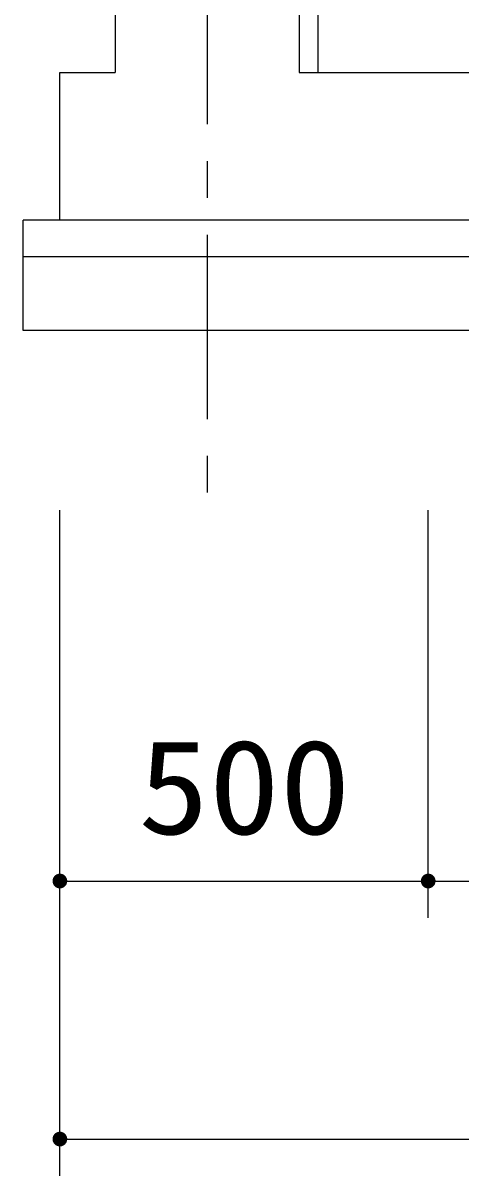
# Model space of a CAD drawing. Units: millimetres, scale not verified. Extents: x -14850 to 14850, y -10500 to 10500.
# Drawn here: x -1000 to -406, y -7269 to -5705 of the extents above; entities that cross this region are included whole.
import ezdxf
from ezdxf.enums import TextEntityAlignment as Align

# ---------------------------------------------------------------- set-up
doc = ezdxf.new("R2010")
doc.units = ezdxf.units.MM
doc.header["$LTSCALE"] = 50
doc.linetypes.add('CHAIN1', pattern=[8, 5, -1, 1, -1])
for name, color, linetype, lineweight in [('0-0_製作', 5, 'Continuous', 25), ('0-1_躯体', 3, 'Continuous', 25), ('0-2_機器', 3, 'Continuous', 25)]:
    doc.layers.add(name, color=color, linetype=linetype, lineweight=lineweight)
doc.styles.add('ＭＳ ゴシック', font='')
doc.styles.get('ＭＳ ゴシック').set_extended_font_data('MS Gothic')

msp = doc.modelspace()

# ---------------------------------------------------------------- linework, layer by layer
at = {"layer": '0-0_製作', "color": 2}
for p, q in [((-950.13, -7268.95), (-950.13, -6366.13)), ((-450.13, -6918.95), (-450.13, -6366.13)), ((-950.13, -6868.95), (-450.13, -6868.95)), ((-450.13, -6868.95), (1749.87, -6868.95)), ((-950.13, -7218.95), (2249.87, -7218.95))]:
    msp.add_line(p, q, dxfattribs=at)
at = {"layer": '0-0_製作'}
for points in [[(-959.95, -6867.07), (-950.13, -6858.95), (-950.13, -6868.95)], [(-959.64, -6865.86), (-950.13, -6858.95), (-959.95, -6867.07)], [(-959.18, -6864.69), (-950.13, -6858.95), (-959.64, -6865.86)], [(-958.57, -6863.59), (-950.13, -6858.95), (-959.18, -6864.69)], [(-957.84, -6862.57), (-950.13, -6858.95), (-958.57, -6863.59)], [(-956.98, -6861.66), (-950.13, -6858.95), (-957.84, -6862.57)], [(-956.01, -6860.86), (-950.13, -6858.95), (-956.98, -6861.66)], [(-954.95, -6860.18), (-950.13, -6858.95), (-956.01, -6860.86)], [(-953.81, -6859.65), (-950.13, -6858.95), (-954.95, -6860.18)], [(-952.62, -6859.26), (-950.13, -6858.95), (-953.81, -6859.65)], [(-951.38, -6859.03), (-950.13, -6858.95), (-952.62, -6859.26)], [(-950.13, -6858.95), (-940.13, -6868.95), (-950.13, -6868.95)], [(-950.13, -6858.95), (-940.21, -6867.69), (-940.13, -6868.95)], [(-950.13, -6858.95), (-940.44, -6866.46), (-940.21, -6867.69)], [(-950.13, -6858.95), (-940.83, -6865.27), (-940.44, -6866.46)], [(-950.13, -6858.95), (-941.37, -6864.13), (-940.83, -6865.27)], [(-950.13, -6858.95), (-942.04, -6863.07), (-941.37, -6864.13)], [(-950.13, -6858.95), (-942.84, -6862.1), (-942.04, -6863.07)], [(-950.13, -6858.95), (-943.76, -6861.24), (-942.84, -6862.1)], [(-950.13, -6858.95), (-944.77, -6860.5), (-943.76, -6861.24)], [(-950.13, -6858.95), (-945.87, -6859.9), (-944.77, -6860.5)], [(-950.13, -6858.95), (-947.04, -6859.44), (-945.87, -6859.9)], [(-950.13, -6858.95), (-948.26, -6859.13), (-947.04, -6859.44)], [(-949.5, -6858.97), (-948.26, -6859.13), (-950.13, -6858.95)], [(-459.95, -6867.07), (-450.13, -6858.95), (-450.13, -6868.95)], [(-459.64, -6865.86), (-450.13, -6858.95), (-459.95, -6867.07)], [(-459.18, -6864.69), (-450.13, -6858.95), (-459.64, -6865.86)], [(-458.57, -6863.59), (-450.13, -6858.95), (-459.18, -6864.69)], [(-457.83, -6862.57), (-450.13, -6858.95), (-458.57, -6863.59)], [(-456.97, -6861.66), (-450.13, -6858.95), (-457.83, -6862.57)], [(-456.01, -6860.86), (-450.13, -6858.95), (-456.97, -6861.66)], [(-454.95, -6860.18), (-450.13, -6858.95), (-456.01, -6860.86)], [(-453.81, -6859.65), (-450.13, -6858.95), (-454.95, -6860.18)], [(-452.62, -6859.26), (-450.13, -6858.95), (-453.81, -6859.65)], [(-451.38, -6859.03), (-450.13, -6858.95), (-452.62, -6859.26)], [(-450.13, -6858.95), (-440.13, -6868.95), (-450.13, -6868.95)], [(-450.13, -6858.95), (-440.21, -6867.69), (-440.13, -6868.95)], [(-450.13, -6858.95), (-440.44, -6866.46), (-440.21, -6867.69)], [(-450.13, -6858.95), (-440.83, -6865.27), (-440.44, -6866.46)], [(-450.13, -6858.95), (-441.37, -6864.13), (-440.83, -6865.27)], [(-450.13, -6858.95), (-442.04, -6863.07), (-441.37, -6864.13)], [(-450.13, -6858.95), (-442.84, -6862.1), (-442.04, -6863.07)], [(-450.13, -6858.95), (-443.76, -6861.24), (-442.84, -6862.1)], [(-450.13, -6858.95), (-444.77, -6860.5), (-443.76, -6861.24)], [(-450.13, -6858.95), (-445.87, -6859.9), (-444.77, -6860.5)], [(-450.13, -6858.95), (-447.04, -6859.44), (-445.87, -6859.9)], [(-450.13, -6858.95), (-448.26, -6859.13), (-447.04, -6859.44)], [(-450.13, -6858.95), (-449.5, -6858.97), (-448.26, -6859.13)], [(-960.11, -6868.32), (-950.13, -6868.95), (-960.13, -6868.95)], [(-960.13, -6868.95), (-950.13, -6868.95), (-960.05, -6870.2)], [(-959.95, -6867.07), (-950.13, -6868.95), (-960.11, -6868.32)], [(-960.05, -6870.2), (-950.13, -6868.95), (-959.82, -6871.43)], [(-959.82, -6871.43), (-950.13, -6868.95), (-959.43, -6872.63)], [(-959.43, -6872.63), (-950.13, -6868.95), (-958.89, -6873.77)], [(-958.89, -6873.77), (-950.13, -6868.95), (-958.22, -6874.83)], [(-958.22, -6874.83), (-950.13, -6868.95), (-957.42, -6875.79)], [(-957.42, -6875.79), (-950.13, -6868.95), (-956.5, -6876.65)], [(-956.5, -6876.65), (-950.13, -6868.95), (-955.49, -6877.39)], [(-955.49, -6877.39), (-950.13, -6868.95), (-954.39, -6878)], [(-954.39, -6878), (-950.13, -6868.95), (-953.22, -6878.46)], [(-953.22, -6878.46), (-950.13, -6868.95), (-950.13, -6878.95)], [(-953.22, -6878.46), (-950.76, -6878.93), (-952, -6878.77)], [(-953.22, -6878.46), (-950.13, -6878.95), (-950.76, -6878.93)], [(-950.13, -6868.95), (-948.88, -6878.87), (-950.13, -6878.95)], [(-950.13, -6868.95), (-947.64, -6878.63), (-948.88, -6878.87)], [(-950.13, -6868.95), (-946.45, -6878.25), (-947.64, -6878.63)], [(-950.13, -6868.95), (-945.31, -6877.71), (-946.45, -6878.25)], [(-950.13, -6868.95), (-944.25, -6877.04), (-945.31, -6877.71)], [(-950.13, -6868.95), (-943.28, -6876.24), (-944.25, -6877.04)], [(-950.13, -6868.95), (-942.43, -6875.32), (-943.28, -6876.24)], [(-950.13, -6868.95), (-941.69, -6874.31), (-942.43, -6875.32)], [(-950.13, -6868.95), (-941.08, -6873.21), (-941.69, -6874.31)], [(-950.13, -6868.95), (-940.62, -6872.04), (-941.08, -6873.21)], [(-950.13, -6868.95), (-940.31, -6870.82), (-940.62, -6872.04)], [(-950.13, -6868.95), (-940.15, -6869.58), (-940.31, -6870.82)], [(-940.13, -6868.95), (-940.15, -6869.58), (-950.13, -6868.95)], [(-460.11, -6868.32), (-450.13, -6868.95), (-460.13, -6868.95)], [(-460.13, -6868.95), (-450.13, -6868.95), (-460.05, -6870.2)], [(-459.95, -6867.07), (-450.13, -6868.95), (-460.11, -6868.32)], [(-460.05, -6870.2), (-450.13, -6868.95), (-459.82, -6871.43)], [(-459.82, -6871.43), (-450.13, -6868.95), (-459.43, -6872.63)], [(-459.43, -6872.63), (-450.13, -6868.95), (-458.89, -6873.77)], [(-458.89, -6873.77), (-450.13, -6868.95), (-458.22, -6874.83)], [(-458.22, -6874.83), (-450.13, -6868.95), (-457.42, -6875.79)], [(-457.42, -6875.79), (-450.13, -6868.95), (-456.5, -6876.65)], [(-456.5, -6876.65), (-450.13, -6868.95), (-455.49, -6877.39)], [(-455.49, -6877.39), (-450.13, -6868.95), (-454.39, -6878)], [(-454.39, -6878), (-450.13, -6868.95), (-453.22, -6878.46)], [(-453.22, -6878.46), (-450.13, -6868.95), (-452, -6878.77)], [(-452, -6878.77), (-450.13, -6868.95), (-450.13, -6878.95)], [(-452, -6878.77), (-450.13, -6878.95), (-450.76, -6878.93)], [(-450.13, -6868.95), (-448.88, -6878.87), (-450.13, -6878.95)], [(-450.13, -6868.95), (-447.64, -6878.63), (-448.88, -6878.87)], [(-450.13, -6868.95), (-446.45, -6878.25), (-447.64, -6878.63)], [(-450.13, -6868.95), (-445.31, -6877.71), (-446.45, -6878.25)], [(-450.13, -6868.95), (-444.25, -6877.04), (-445.31, -6877.71)], [(-450.13, -6868.95), (-443.28, -6876.24), (-444.25, -6877.04)], [(-450.13, -6868.95), (-442.42, -6875.32), (-443.28, -6876.24)], [(-450.13, -6868.95), (-441.69, -6874.31), (-442.42, -6875.32)], [(-450.13, -6868.95), (-441.08, -6873.21), (-441.69, -6874.31)], [(-450.13, -6868.95), (-440.62, -6872.04), (-441.08, -6873.21)], [(-450.13, -6868.95), (-440.31, -6870.82), (-440.62, -6872.04)], [(-450.13, -6868.95), (-440.15, -6869.58), (-440.31, -6870.82)], [(-440.13, -6868.95), (-440.15, -6869.58), (-450.13, -6868.95)], [(-960.11, -7218.32), (-950.13, -7218.95), (-960.13, -7218.95)], [(-960.13, -7218.95), (-950.13, -7218.95), (-960.05, -7220.2)], [(-959.95, -7217.07), (-950.13, -7218.95), (-960.11, -7218.32)], [(-960.05, -7220.2), (-950.13, -7218.95), (-959.82, -7221.43)], [(-959.95, -7217.07), (-950.13, -7208.95), (-950.13, -7218.95)], [(-959.64, -7215.86), (-950.13, -7208.95), (-959.95, -7217.07)], [(-959.82, -7221.43), (-950.13, -7218.95), (-959.43, -7222.63)], [(-959.18, -7214.69), (-950.13, -7208.95), (-959.64, -7215.86)], [(-959.43, -7222.63), (-950.13, -7218.95), (-958.89, -7223.77)], [(-958.57, -7213.59), (-950.13, -7208.95), (-959.18, -7214.69)], [(-958.89, -7223.77), (-950.13, -7218.95), (-958.22, -7224.83)], [(-957.84, -7212.57), (-950.13, -7208.95), (-958.57, -7213.59)], [(-958.22, -7224.83), (-950.13, -7218.95), (-957.42, -7225.79)], [(-956.98, -7211.66), (-950.13, -7208.95), (-957.84, -7212.57)], [(-957.42, -7225.79), (-950.13, -7218.95), (-956.5, -7226.65)], [(-956.01, -7210.86), (-950.13, -7208.95), (-956.98, -7211.66)], [(-956.5, -7226.65), (-950.13, -7218.95), (-955.49, -7227.39)], [(-954.95, -7210.18), (-950.13, -7208.95), (-956.01, -7210.86)], [(-955.49, -7227.39), (-950.13, -7218.95), (-954.39, -7228)], [(-953.81, -7209.65), (-950.13, -7208.95), (-954.95, -7210.18)], [(-954.39, -7228), (-950.13, -7218.95), (-953.22, -7228.46)], [(-952.62, -7209.26), (-950.13, -7208.95), (-953.81, -7209.65)], [(-953.22, -7228.46), (-950.13, -7218.95), (-950.13, -7228.95)], [(-951.38, -7209.03), (-950.13, -7208.95), (-952.62, -7209.26)], [(-950.13, -7208.95), (-940.13, -7218.95), (-950.13, -7218.95)], [(-950.13, -7208.95), (-940.21, -7217.69), (-940.13, -7218.95)], [(-950.13, -7208.95), (-940.44, -7216.46), (-940.21, -7217.69)], [(-950.13, -7208.95), (-940.83, -7215.27), (-940.44, -7216.46)], [(-950.13, -7208.95), (-941.37, -7214.13), (-940.83, -7215.27)], [(-950.13, -7208.95), (-942.04, -7213.07), (-941.37, -7214.13)], [(-950.13, -7208.95), (-942.84, -7212.1), (-942.04, -7213.07)], [(-950.13, -7208.95), (-943.76, -7211.24), (-942.84, -7212.1)], [(-950.13, -7208.95), (-944.77, -7210.5), (-943.76, -7211.24)], [(-950.13, -7208.95), (-945.87, -7209.9), (-944.77, -7210.5)], [(-950.13, -7208.95), (-947.04, -7209.44), (-945.87, -7209.9)], [(-950.13, -7208.95), (-948.26, -7209.13), (-947.04, -7209.44)], [(-949.5, -7208.97), (-948.26, -7209.13), (-950.13, -7208.95)], [(-950.13, -7218.95), (-948.88, -7228.87), (-950.13, -7228.95)], [(-950.13, -7218.95), (-947.64, -7228.63), (-948.88, -7228.87)], [(-950.13, -7218.95), (-946.45, -7228.25), (-947.64, -7228.63)], [(-950.13, -7218.95), (-945.31, -7227.71), (-946.45, -7228.25)], [(-950.13, -7218.95), (-944.25, -7227.04), (-945.31, -7227.71)], [(-950.13, -7218.95), (-943.28, -7226.24), (-944.25, -7227.04)], [(-950.13, -7218.95), (-942.43, -7225.32), (-943.28, -7226.24)], [(-950.13, -7218.95), (-941.69, -7224.31), (-942.43, -7225.32)], [(-950.13, -7218.95), (-941.08, -7223.21), (-941.69, -7224.31)], [(-950.13, -7218.95), (-940.62, -7222.04), (-941.08, -7223.21)], [(-950.13, -7218.95), (-940.31, -7220.82), (-940.62, -7222.04)], [(-950.13, -7218.95), (-940.15, -7219.58), (-940.31, -7220.82)], [(-940.13, -7218.95), (-940.15, -7219.58), (-950.13, -7218.95)], [(-953.22, -7228.46), (-950.76, -7228.93), (-952, -7228.77)], [(-953.22, -7228.46), (-950.13, -7228.95), (-950.76, -7228.93)]]:
    msp.add_solid(points, dxfattribs=at)
at = {"layer": '0-1_躯体', "color": 7}
msp.add_line((-600.13, -5230.46), (-600.13, -5772.39), dxfattribs=at)
at = {"layer": '0-2_機器', "color": 2, "linetype": 'CHAIN1'}
msp.add_line((-750.13, -2792.39), (-750.13, -6342.08), dxfattribs=at)
at = {"layer": '0-2_機器', "color": 2}
for p, q in [((-875.13, -3192.39), (-875.13, -5772.39)), ((-625.13, -3192.39), (-625.13, -5772.39)), ((-950.13, -5972.39), (-950.13, -5772.39)), ((-950.13, -5772.39), (-875.13, -5772.39)), ((-625.13, -5772.39), (2249.87, -5772.39)), ((2299.87, -5972.39), (-1000.13, -5972.39)), ((-1000.13, -6122.39), (-1000.13, -5972.39)), ((2299.87, -6022.39), (-1000.13, -6022.39))]:
    msp.add_line(p, q, dxfattribs=at)
msp.add_lwpolyline([(2299.87, -5972.39), (2299.87, -6122.39), (-1000.13, -6122.39)], dxfattribs=at)

# ---------------------------------------------------------------- texts
at = {"layer": '0-0_製作', "color": 4, "style": 'ＭＳ ゴシック', "width": 1.1}
msp.add_text('500', height=128.4, dxfattribs=at).set_placement((-843.88, -6843.95), align=Align.BOTTOM_LEFT)

doc.saveas('drawing.dxf')
